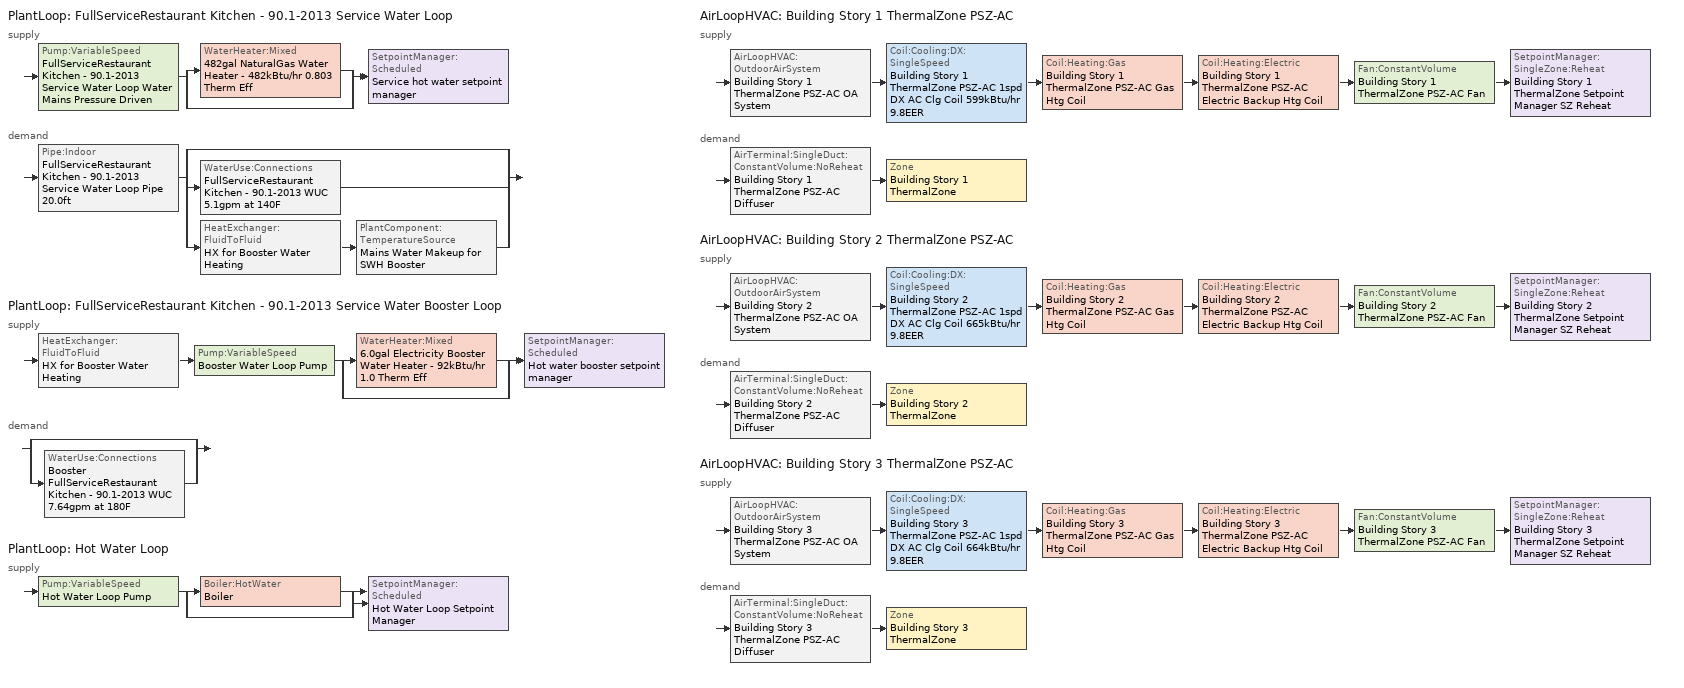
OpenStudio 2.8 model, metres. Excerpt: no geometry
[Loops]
PlantLoop 'FullServiceRestaurant Kitchen - 90.1-2013 Service Water Loop'
 supply: Pump:VariableSpeed 'FullServiceRestaurant Kitchen - 90.1-2013 Service Water Loop Water Mains Pressure Driven' > split
  | WaterHeater:Mixed '482gal NaturalGas Water Heater - 482kBtu/hr 0.803 Therm Eff'
  | bypass
  join > SetpointManager:Scheduled 'Service hot water setpoint manager'
 demand: Pipe:Indoor 'FullServiceRestaurant Kitchen - 90.1-2013 Service Water Loop Pipe 20.0ft' > split
  | bypass
  | WaterUse:Connections 'FullServiceRestaurant Kitchen - 90.1-2013 WUC 5.1gpm at 140F'
  | HeatExchanger:FluidToFluid 'HX for Booster Water Heating' > PlantComponent:TemperatureSource 'Mains Water Makeup for SWH Booster'
PlantLoop 'FullServiceRestaurant Kitchen - 90.1-2013 Service Water Booster Loop'
 supply: HeatExchanger:FluidToFluid 'HX for Booster Water Heating' > Pump:VariableSpeed 'Booster Water Loop Pump' > split
  | WaterHeater:Mixed '6.0gal Electricity Booster Water Heater - 92kBtu/hr 1.0 Therm Eff'
  | bypass
  join > SetpointManager:Scheduled 'Hot water booster setpoint manager'
 demand: split
  | bypass
  | WaterUse:Connections 'Booster FullServiceRestaurant Kitchen - 90.1-2013 WUC 7.64gpm at 180F'
PlantLoop 'Hot Water Loop'
 supply: Pump:VariableSpeed 'Hot Water Loop Pump' > split
  | Boiler:HotWater 'Boiler'
  | bypass
  join > SetpointManager:Scheduled 'Hot Water Loop Setpoint Manager'
AirLoopHVAC 'Building Story 1 ThermalZone PSZ-AC'
 supply: AirLoopHVAC:OutdoorAirSystem 'Building Story 1 ThermalZone PSZ-AC OA System' > Coil:Cooling:DX:SingleSpeed 'Building Story 1 ThermalZone PSZ-AC 1spd DX AC Clg Coil 599kBtu/hr 9.8EER' > Coil:Heating:Gas 'Building Story 1 ThermalZone PSZ-AC Gas Htg Coil' > Coil:Heating:Electric 'Building Story 1 ThermalZone PSZ-AC Electric Backup Htg Coil' > Fan:ConstantVolume 'Building Story 1 ThermalZone PSZ-AC Fan' > SetpointManager:SingleZone:Reheat 'Building Story 1 ThermalZone Setpoint Manager SZ Reheat'
 demand: AirTerminal:SingleDuct:ConstantVolume:NoReheat 'Building Story 1 ThermalZone PSZ-AC Diffuser' > Zone 'Building Story 1 ThermalZone'
AirLoopHVAC 'Building Story 2 ThermalZone PSZ-AC'
 supply: AirLoopHVAC:OutdoorAirSystem 'Building Story 2 ThermalZone PSZ-AC OA System' > Coil:Cooling:DX:SingleSpeed 'Building Story 2 ThermalZone PSZ-AC 1spd DX AC Clg Coil 665kBtu/hr 9.8EER' > Coil:Heating:Gas 'Building Story 2 ThermalZone PSZ-AC Gas Htg Coil' > Coil:Heating:Electric 'Building Story 2 ThermalZone PSZ-AC Electric Backup Htg Coil' > Fan:ConstantVolume 'Building Story 2 ThermalZone PSZ-AC Fan' > SetpointManager:SingleZone:Reheat 'Building Story 2 ThermalZone Setpoint Manager SZ Reheat'
 demand: AirTerminal:SingleDuct:ConstantVolume:NoReheat 'Building Story 2 ThermalZone PSZ-AC Diffuser' > Zone 'Building Story 2 ThermalZone'
AirLoopHVAC 'Building Story 3 ThermalZone PSZ-AC'
 supply: AirLoopHVAC:OutdoorAirSystem 'Building Story 3 ThermalZone PSZ-AC OA System' > Coil:Cooling:DX:SingleSpeed 'Building Story 3 ThermalZone PSZ-AC 1spd DX AC Clg Coil 664kBtu/hr 9.8EER' > Coil:Heating:Gas 'Building Story 3 ThermalZone PSZ-AC Gas Htg Coil' > Coil:Heating:Electric 'Building Story 3 ThermalZone PSZ-AC Electric Backup Htg Coil' > Fan:ConstantVolume 'Building Story 3 ThermalZone PSZ-AC Fan' > SetpointManager:SingleZone:Reheat 'Building Story 3 ThermalZone Setpoint Manager SZ Reheat'
 demand: AirTerminal:SingleDuct:ConstantVolume:NoReheat 'Building Story 3 ThermalZone PSZ-AC Diffuser' > Zone 'Building Story 3 ThermalZone'
[Construction]
Uninsulated copper pipe 0.75in type L: Copper pipe 0.75in type L
[Material]
Copper pipe 0.75in type L: Roughness=Smooth; Thickness {m}=0.001143; Conductivity {W/m-K}=386; Density {kg/m3}=8906.27; Specific Heat {J/kg-K}=385.1856; Thermal Absorptance=0.9; Solar Absorptance=0.7; Visible Absorptance=0.7
[WaterUse:Connections]
Name | Water Use Equipment Name 1
Booster FullServiceRestaurant Kitchen - 90.1-2013 WUC 7.64gpm at 180F | Booster FullServiceRestaurant Kitchen - 90.1-2013 Service Water Use 7.64gpm at 180F
FullServiceRestaurant Kitchen - 90.1-2013 WUC 5.1gpm at 140F | FullServiceRestaurant Kitchen - 90.1-2013 Service Water Use 5.1gpm at 140F
[WaterUse:Equipment:Definition] Sensible Fraction Schedule=Fraction Sensible - 0.2; Latent Fraction Schedule=Fraction Latent - 0.05
Name | Peak Flow Rate {m3/s} | Target Temperature Schedule
Booster FullServiceRestaurant Kitchen - 90.1-2013 Service Water Use Def 7.64gpm | 0.000482259 | Mixed Water At Faucet Temp - 180F
FullServiceRestaurant Kitchen - 90.1-2013 Service Water Use Def 5.1gpm | 0.000321506 | Mixed Water At Faucet Temp - 140F
[WaterUse:Equipment] Flow Rate Fraction Schedule=RestaurantSitDown BLDG_SWH_SCH
Name | Water Use Equipment Definition
Booster FullServiceRestaurant Kitchen - 90.1-2013 Service Water Use 7.64gpm at 180F | Booster FullServiceRestaurant Kitchen - 90.1-2013 Service Water Use Def 7.64gpm
FullServiceRestaurant Kitchen - 90.1-2013 Service Water Use 5.1gpm at 140F | FullServiceRestaurant Kitchen - 90.1-2013 Service Water Use Def 5.1gpm
[PlantLoop] Glycol Concentration=0; Plant Loop Volume {m3}=Autocalculate; Load Distribution Scheme=Optimal
FullServiceRestaurant Kitchen - 90.1-2013 Service Water Loop: Maximum Loop Temperature {C}=60; Minimum Loop Temperature {C}=10
FullServiceRestaurant Kitchen - 90.1-2013 Service Water Booster Loop: 
Hot Water Loop: Minimum Loop Temperature {C}=10; Fluid Type=Water
[Sizing:Plant] Loop Type=Heating; Sizing Option=NonCoincident; Zone Timesteps in Averaging Window=1; Coincident Sizing Factor Mode=None
Name | Design Loop Exit Temperature {C} | Loop Design Temperature Difference {deltaC}
FullServiceRestaurant Kitchen - 90.1-2013 Service Water Loop | 60 | 5
FullServiceRestaurant Kitchen - 90.1-2013 Service Water Booster Loop | 82.2222 | 5
Hot Water Loop | 82.2222 | 11.1111
[SetpointManager:Scheduled] Control Variable=Temperature
Name | Schedule | Setpoint Node or NodeList
Service hot water setpoint manager | Service Water Loop Temp - 140F | FullServiceRestaurant Kitchen - 90.1-2013 Service Water Loop Supply Outlet Node
Hot water booster setpoint manager | Service Water Booster Temp - 180.00000000000006F | FullServiceRestaurant Kitchen - 90.1-2013 Service Water Booster Loop Supply Outlet Node
Hot Water Loop Setpoint Manager | Hot Water Loop Temp - 180F | Hot Water Loop Supply Outlet Node
[Pump:VariableSpeed] Skin Loss Radiative Fraction=0.5; Design Power Sizing Method=PowerPerFlowPerPressure; Design Electric Power per Unit Flow Rate {W/(m3/s)}=348701.1; Design Shaft Power per Unit Flow Rate per Unit Head {W-s/m3-Pa}=1.28205; Design Minimum Flow Rate Fraction=0
Name | Rated Pump Head {Pa} | Motor Efficiency | Pump Control Type | Rated Power Consumption {W} | Minimum Flow Rate {m3/s}
FullServiceRestaurant Kitchen - 90.1-2013 Service Water Loop Water Mains Pressure Driven | 0.001 | 0.7 | Continuous
Booster Water Loop Pump | 0 | 1 | Continuous | 0 | 0
Hot Water Loop Pump | 179344 | 1 | Intermittent
[WaterHeater:Mixed] Deadband Temperature Difference {deltaC}=2; Heater Control Type=Cycle; Off Cycle Parasitic Fuel Consumption Rate {W}=0; Off Cycle Parasitic Heat Fraction to Tank=0; On Cycle Parasitic Fuel Consumption Rate {W}=0; On Cycle Parasitic Heat Fraction to Tank=0; Ambient Temperature Indicator=Schedule; Use Side Effectiveness=1; Source Side Effectiveness=1; Use Side Design Flow Rate {m3/s}=autosize; Source Side Design Flow Rate {m3/s}=autosize; Indirect Water Heating Recovery Time {hr}=1.5; Source Side Flow Control Mode=IndirectHeatPrimarySetpoint
Name | Tank Volume {m3} | Setpoint Temperature Schedule | Maximum Temperature Limit {C} | Heater Maximum Capacity {W} | Heater Fuel Type | Heater Thermal Efficiency | Off Cycle Parasitic Fuel Type | On Cycle Parasitic Fuel Type | Ambient Temperature Schedule | Off Cycle Loss Coefficient to Ambient Temperature {W/K} | On Cycle Loss Coefficient to Ambient Temperature {W/K}
482gal NaturalGas Water Heater - 482kBtu/hr 0.803 Therm Eff | 1.82294 | Service Water Loop Temp - 140F | 60 | 141134 | NaturalGas | 0.803077 | NaturalGas | NaturalGas | Water Heater Ambient Temp Schedule - 71.6f | 13.9586 | 13.9586
6.0gal Electricity Booster Water Heater - 92kBtu/hr 1.0 Therm Eff | 0.0227125 | Service Water Booster Temp - 180.00000000000006F | 82.2222 | 27097.7 | Electricity | 1 | Electricity | Electricity | Water Heater Ambient Temp Schedule - 71.6 | 1.59362 | 1.59362
[Pipe:Indoor]
FullServiceRestaurant Kitchen - 90.1-2013 Service Water Loop Pipe 20.0ft: Construction=Uninsulated copper pipe 0.75in type L; Environment Type=Schedule; Ambient Temperature Schedule=FullServiceRestaurant Kitchen - 90.1-2013 Service Water Loop Piping Air Temp - 70F; Ambient Air Velocity Schedule=FullServiceRestaurant Kitchen - 90.1-2013 Service Water Loop Piping Air Velocity - 0.67mph; Pipe Inside Diameter {m}=0.019939; Pipe Length {m}=6.096
[HeatExchanger:FluidToFluid]
HX for Booster Water Heating: Loop Demand Side Design Flow Rate {m3/s}=autosize; Loop Supply Side Design Flow Rate {m3/s}=autosize; Heat Exchange Model Type=Ideal; Heat Exchanger U-Factor Times Area Value {W/K}=autosize; Control Type=UncontrolledOn; Minimum Temperature Difference to Activate Heat Exchanger {deltaC}=0.01; Heat Transfer Metering End Use Type=LoopToLoop; Component Override Cooling Control Temperature Mode=Loop; Sizing Factor=1; Operation Minimum Temperature Limit {C}=0; Operation Maximum Temperature Limit {C}=100
[PlantComponent:TemperatureSource]
Mains Water Makeup for SWH Booster: Design Volume Flow Rate {m3/s}=autosize; Temperature Specification Type=Scheduled; Source Temperature {C}=8; Source Temperature Schedule=Mains Water Temperature
[Sizing:Zone] Zone Cooling Design Supply Air Temperature Input Method=SupplyAirTemperature; Zone Cooling Design Supply Air Temperature {C}=12.7778; Zone Cooling Design Supply Air Temperature Difference {deltaC}=11.11; Zone Heating Design Supply Air Temperature Input Method=SupplyAirTemperature; Zone Heating Design Supply Air Temperature {C}=50; Zone Heating Design Supply Air Temperature Difference {deltaC}=11.11; Zone Cooling Design Supply Air Humidity Ratio {kg-H2O/kg-air}=0.0085; Zone Heating Design Supply Air Humidity Ratio {kg-H2O/kg-air}=0.008; Cooling Design Air Flow Method=DesignDay; Heating Design Air Flow Method=DesignDay; Account for Dedicated Outdoor Air System=No; Dedicated Outdoor Air System Control Strategy=NeutralSupplyAir; Dedicated Outdoor Air Low Setpoint Temperature for Design {C}=autosize; Dedicated Outdoor Air High Setpoint Temperature for Design {C}=autosize
Building Story 1 ThermalZone; Building Story 2 ThermalZone; Building Story 3 ThermalZone
[Zone equipment]
Building Story 1 ThermalZone: Building Story 1 ThermalZone PSZ-AC Diffuser
Building Story 2 ThermalZone: Building Story 2 ThermalZone PSZ-AC Diffuser
Building Story 3 ThermalZone: Building Story 3 ThermalZone PSZ-AC Diffuser
[Boiler:HotWater]
Boiler: Fuel Type=NaturalGas; Nominal Thermal Efficiency=0.78; Efficiency Curve Temperature Evaluation Variable=LeavingBoiler; Design Water Outlet Temperature {C}=82.2222; Minimum Part Load Ratio=0; Maximum Part Load Ratio=1.2; Optimum Part Load Ratio=1; Water Outlet Upper Temperature Limit {C}=95; Boiler Flow Mode=LeavingSetpointModulated; Parasitic Electric Load {W}=0; Sizing Factor=1
[AirLoopHVAC] Design Supply Air Flow Rate {m3/s}=AutoSize
Name | Availability Schedule
Building Story 1 ThermalZone PSZ-AC | Building Story 1 ThermalZone PSZ-AC Occ Sch
Building Story 2 ThermalZone PSZ-AC | Building Story 2 ThermalZone PSZ-AC Occ Sch
Building Story 3 ThermalZone PSZ-AC | Building Story 3 ThermalZone PSZ-AC Occ Sch
[Sizing:System] Type of Load to Size On=Sensible; Design Outdoor Air Flow Rate {m3/s}=Autosize; Central Heating Maximum System Air Flow Ratio=1; Preheat Design Temperature {C}=7.22222; Preheat Design Humidity Ratio {kg-H2O/kg-Air}=0.008; Precool Design Temperature {C}=12.7778; Precool Design Humidity Ratio {kg-H2O/kg-Air}=0.008; Central Cooling Design Supply Air Temperature {C}=12.7778; Central Heating Design Supply Air Temperature {C}=50; Sizing Option=Coincident; 100% Outdoor Air in Cooling=No; 100% Outdoor Air in Heating=No; Central Cooling Design Supply Air Humidity Ratio {kg-H2O/kg-Air}=0.0085; Central Heating Design Supply Air Humidity Ratio {kg-H2O/kg-Air}=0.008; Cooling Design Air Flow Method=DesignDay; Cooling Design Air Flow Rate {m3/s}=0; Heating Design Air Flow Method=DesignDay; Heating Design Air Flow Rate {m3/s}=0; System Outdoor Air Method=ZoneSum; Zone Maximum Outdoor Air Fraction=1; Cooling Supply Air Flow Rate Per Floor Area {m3/s-m2}=0.00996765; Cooling Fraction of Autosized Cooling Supply Air Flow Rate=1; Cooling Supply Air Flow Rate Per Unit Cooling Capacity {m3/s-W}=3.94755e-05; Heating Supply Air Flow Rate Per Floor Area {m3/s-m2}=0.00996765; Heating Fraction of Autosized Heating Supply Air Flow Rate=1; Heating Fraction of Autosized Cooling Supply Air Flow Rate=1; Heating Supply Air Flow Rate Per Unit Heating Capacity {m3/s-W}=3.15882e-05; Cooling Design Capacity Method=CoolingDesignCapacity; Cooling Design Capacity {W}=autosize; Cooling Design Capacity Per Floor Area {W/m2}=234.7; Fraction of Autosized Cooling Design Capacity=1; Heating Design Capacity Method=HeatingDesignCapacity; Heating Design Capacity {W}=autosize; Heating Design Capacity Per Floor Area {W/m2}=157; Fraction of Autosized Heating Design Capacity=1; Central Cooling Capacity Control Method=OnOff
Building Story 1 ThermalZone PSZ-AC; Building Story 2 ThermalZone PSZ-AC; Building Story 3 ThermalZone PSZ-AC
[SetpointManager:SingleZone:Reheat] Minimum Supply Air Temperature {C}=12.7778; Maximum Supply Air Temperature {C}=50
Name | Control Zone | Setpoint Node or NodeList
Building Story 1 ThermalZone Setpoint Manager SZ Reheat | Building Story 1 ThermalZone | Building Story 1 ThermalZone PSZ-AC Supply Outlet Node
Building Story 2 ThermalZone Setpoint Manager SZ Reheat | Building Story 2 ThermalZone | Building Story 2 ThermalZone PSZ-AC Supply Outlet Node
Building Story 3 ThermalZone Setpoint Manager SZ Reheat | Building Story 3 ThermalZone | Building Story 3 ThermalZone PSZ-AC Supply Outlet Node
[Fan:ConstantVolume] Availability Schedule=Always On Discrete; Pressure Rise {Pa}=1018.77; Maximum Flow Rate {m3/s}=AutoSize; Motor In Airstream Fraction=1
Name | Fan Total Efficiency | Motor Efficiency
Building Story 1 ThermalZone PSZ-AC Fan | 0.6006 | 0.924
Building Story 2 ThermalZone PSZ-AC Fan; Building Story 3 ThermalZone PSZ-AC Fan | 0.6045 | 0.93
[Coil:Heating:Gas] Availability Schedule=Always On Discrete; Gas Burner Efficiency=0.8; Nominal Capacity {W}=AutoSize; Parasitic Electric Load {W}=0; Parasitic Gas Load {W}=0
Building Story 1 ThermalZone PSZ-AC Gas Htg Coil; Building Story 2 ThermalZone PSZ-AC Gas Htg Coil; Building Story 3 ThermalZone PSZ-AC Gas Htg Coil
[Coil:Heating:Electric] Availability Schedule=Always On Discrete; Efficiency=1
Building Story 1 ThermalZone PSZ-AC Electric Backup Htg Coil; Building Story 2 ThermalZone PSZ-AC Electric Backup Htg Coil; Building Story 3 ThermalZone PSZ-AC Electric Backup Htg Coil
[Coil:Cooling:DX:SingleSpeed] Availability Schedule=Always On Discrete; Rated Total Cooling Capacity {W}=autosize; Rated Sensible Heat Ratio=autosize; Rated COP {W/W}=3.39929; Rated Air Flow Rate {m3/s}=autosize; Rated Evaporator Fan Power Per Volume Flow Rate {W/(m3/s)}=773.3; Total Cooling Capacity Function of Temperature Curve=PSZ-AC_Unitary_PackagecoolCapFT; Total Cooling Capacity Function of Flow Fraction Curve=PSZ-AC_Unitary_PackagecoolFFF; Energy Input Ratio Function of Temperature Curve=PSZ-AC DX Unitary Package EIRFT; Energy Input Ratio Function of Flow Fraction Curve=PSZ-AC_Unitary_PackagecoolEIRFFF; Part Load Fraction Correlation Curve=PSZ-AC_Unitary_PackagecoolPLR; Condenser Type=AirCooled; Evaporative Condenser Effectiveness=0; Evaporative Condenser Air Flow Rate {m3/s}=Autosize; Evaporative Condenser Pump Rated Power Consumption {W}=Autosize; Crankcase Heater Capacity {W}=0; Maximum Outdoor Dry-Bulb Temperature for Crankcase Heater Operation {C}=0; Basin Heater Capacity {W/K}=0; Basin Heater Setpoint Temperature {C}=10
Building Story 1 ThermalZone PSZ-AC 1spd DX AC Clg Coil 599kBtu/hr 9.8EER; Building Story 2 ThermalZone PSZ-AC 1spd DX AC Clg Coil 665kBtu/hr 9.8EER; Building Story 3 ThermalZone PSZ-AC 1spd DX AC Clg Coil 664kBtu/hr 9.8EER
[Controller:OutdoorAir] Maximum Outdoor Air Flow Rate {m3/s}=Autosize; Economizer Control Type=NoEconomizer; Economizer Control Action Type=ModulateFlow; Economizer Maximum Limit Dry-Bulb Temperature {C}=28; Economizer Maximum Limit Enthalpy {J/kg}=64000; Lockout Type=NoLockout; Minimum Limit Type=FixedMinimum; High Humidity Control=No; Heat Recovery Bypass Control Type=BypassWhenWithinEconomizerLimits
Name | Minimum Outdoor Air Flow Rate {m3/s} | Minimum Outdoor Air Schedule | Controller Mechanical Ventilation
Building Story 1 ThermalZone PSZ-AC OA System Controller | autosize | Building Story 1 ThermalZone PSZ-AC Occ Sch | Controller Mechanical Ventilation 1
Building Story 2 ThermalZone PSZ-AC OA System Controller | 0 | Building Story 2 ThermalZone PSZ-AC Occ Sch | Controller Mechanical Ventilation 2
Building Story 3 ThermalZone PSZ-AC OA System Controller | 0 | Building Story 3 ThermalZone PSZ-AC Occ Sch | Controller Mechanical Ventilation 3
[Controller:MechanicalVentilation] Availability Schedule=Always On Discrete; System Outdoor Air Method=ZoneSum
Name | Demand Controlled Ventilation
Controller Mechanical Ventilation 1
Controller Mechanical Ventilation 2; Controller Mechanical Ventilation 3 | Yes
[AirLoopHVAC:OutdoorAirSystem]
Name | Controller
Building Story 1 ThermalZone PSZ-AC OA System | Building Story 1 ThermalZone PSZ-AC OA System Controller
Building Story 2 ThermalZone PSZ-AC OA System | Building Story 2 ThermalZone PSZ-AC OA System Controller
Building Story 3 ThermalZone PSZ-AC OA System | Building Story 3 ThermalZone PSZ-AC OA System Controller
[AirTerminal:SingleDuct:ConstantVolume:NoReheat] Availability Schedule=Always On Discrete; Maximum Air Flow Rate {m3/s}=AutoSize
Building Story 1 ThermalZone PSZ-AC Diffuser; Building Story 2 ThermalZone PSZ-AC Diffuser; Building Story 3 ThermalZone PSZ-AC Diffuser
[Schedule:Ruleset]
Name | Default Day Schedule | Summer Design Day Schedule | Winter Design Day Schedule
RestaurantSitDown BLDG_SWH_SCH | RestaurantSitDown BLDG_SWH_SCH Default | RestaurantSitDown BLDG_SWH_SCH Summer Design Day | RestaurantSitDown BLDG_SWH_SCH Winter Design Day
Fraction Sensible - 0.2 | Fraction Sensible - 0.2 Default
Fraction Latent - 0.05 | Fraction Latent - 0.05 Default
Mixed Water At Faucet Temp - 180F | Mixed Water At Faucet Temp - 180F Default
Mixed Water At Faucet Temp - 140F | Mixed Water At Faucet Temp - 140F Default
Service Water Loop Temp - 140F | Service Water Loop Temp - 140F Default
Water Heater Ambient Temp Schedule - 71.6f | Water Heater Ambient Temp Schedule - 71.6f Default
FullServiceRestaurant Kitchen - 90.1-2013 Service Water Loop Piping Air Temp - 70F | FullServiceRestaurant Kitchen - 90.1-2013 Service Water Loop Piping Air Temp - 70F Default
FullServiceRestaurant Kitchen - 90.1-2013 Service Water Loop Piping Air Velocity - 0.67mph | FullServiceRestaurant Kitchen - 90.1-2013 Service Water Loop Piping Air Velocity - 0.67mph Default
Service Water Booster Temp - 180.00000000000006F | Service Water Booster Temp - 180.00000000000006F Default
Water Heater Ambient Temp Schedule - 71.6 | Water Heater Ambient Temp Schedule - 71.6 Default
Hot Water Loop Temp - 180F | Hot Water Loop Temp - 180F Default
Building Story 1 ThermalZone PSZ-AC Occ Sch | Building Story 1 ThermalZone PSZ-AC Occ Sch Default | Building Story 1 ThermalZone PSZ-AC Occ Sch Summer Design Day | Building Story 1 ThermalZone PSZ-AC Occ Sch Winter Design Day
Building Story 2 ThermalZone PSZ-AC Occ Sch | Building Story 2 ThermalZone PSZ-AC Occ Sch Default | Building Story 2 ThermalZone PSZ-AC Occ Sch Summer Design Day | Building Story 2 ThermalZone PSZ-AC Occ Sch Winter Design Day
Building Story 3 ThermalZone PSZ-AC Occ Sch | Building Story 3 ThermalZone PSZ-AC Occ Sch Default | Building Story 3 ThermalZone PSZ-AC Occ Sch Summer Design Day | Building Story 3 ThermalZone PSZ-AC Occ Sch Winter Design Day
[Schedule:Day]
RestaurantSitDown BLDG_SWH_SCH Default: 1, 0, 0.25, 6, 0, 0, 10, 0, 0.15, 12, 0, 0.5, 14, 0, 0.4, 17, 0, 0.3, 18, 0, 0.4, 20, 0, 0.5, 21, 0, 0.4, 22, 0, 0.5, 23, 0, 0.4, 24, 0, 0.2
RestaurantSitDown BLDG_SWH_SCH Summer Design Day; RestaurantSitDown BLDG_SWH_SCH SmrDsn|Wkdy Day: 1, 0, 0.2, 6, 0, 0, 7, 0, 0.15, 8, 0, 0.6, 9, 0, 0.55, 10, 0, 0.45, 11, 0, 0.4, 12, 0, 0.45, 13, 0, 0.4, 14, 0, 0.35, 17, 0, 0.3, 18, 0, 0.4, 19, 0, 0.55, 20, 0, 0.6, 21, 0, 0.5, 22, 0, 0.55, 23, 0, 0.45, 24, 0, 0.25
RestaurantSitDown BLDG_SWH_SCH Winter Design Day; RestaurantSitDown BLDG_SWH_SCH WntrDsn|Sat Day: 1, 0, 0.2, 6, 0, 0, 9, 0, 0.15, 10, 0, 0.5, 11, 0, 0.45, 13, 0, 0.5, 14, 0, 0.45, 16, 0, 0.4, 17, 0, 0.35, 18, 0, 0.4, 20, 0, 0.55, 21, 0, 0.5, 22, 0, 0.55, 23, 0, 0.4, 24, 0, 0.3
Fraction Sensible - 0.2 Default: 24, 0, 0.2
Fraction Latent - 0.05 Default: 24, 0, 0.05
Mixed Water At Faucet Temp - 180F Default; Service Water Booster Temp - 180.00000000000006F Default; Hot Water Loop Temp - 180F Default: 24, 0, 82.2222
Mixed Water At Faucet Temp - 140F Default; Service Water Loop Temp - 140F Default: 24, 0, 60
Water Heater Ambient Temp Schedule - 71.6f Default; Water Heater Ambient Temp Schedule - 71.6 Default: 24, 0, 22
FullServiceRestaurant Kitchen - 90.1-2013 Service Water Loop Piping Air Temp - 70F Default: 24, 0, 21.1111
FullServiceRestaurant Kitchen - 90.1-2013 Service Water Loop Piping Air Velocity - 0.67mph Default: 24, 0, 0.3
Building Story 1 ThermalZone PSZ-AC Occ Sch Default; Building Story 2 ThermalZone PSZ-AC Occ Sch Default; Building Story 3 ThermalZone PSZ-AC Occ Sch Default: 7, 0, 0, 24, 0, 1
Building Story 1 ThermalZone PSZ-AC Occ Sch Winter Design Day; Building Story 1 ThermalZone PSZ-AC Occ Sch Summer Design Day; Building Story 2 ThermalZone PSZ-AC Occ Sch Winter Design Day; Building Story 2 ThermalZone PSZ-AC Occ Sch Summer Design Day; Building Story 3 ThermalZone PSZ-AC Occ Sch Winter Design Day; Building Story 3 ThermalZone PSZ-AC Occ Sch Summer Design Day: 24, 0, 1
[Schedule:Rule] Schedule Ruleset=RestaurantSitDown BLDG_SWH_SCH; Date Specification Type=DateRange; Start Month=1; Start Day=1; End Month=12; End Day=31
Name | Rule Order | Day Schedule | Apply Monday | Apply Tuesday | Apply Wednesday | Apply Thursday | Apply Friday | Apply Saturday
Schedule Rule 13 | 1 | RestaurantSitDown BLDG_SWH_SCH SmrDsn|Wkdy Day | Yes | Yes | Yes | Yes | Yes
Schedule Rule 14 | 0 | RestaurantSitDown BLDG_SWH_SCH WntrDsn|Sat Day |  |  |  |  |  | Yes
[Schedule:Constant]
Name | Value
Always On Discrete | 1
Mains Water Temperature | 10
[Curve:Biquadratic] Minimum Value of x=12.77778; Maximum Value of x=23.88889; Minimum Value of y=21.11111; Maximum Value of y=46.11111
Name | Coefficient1 Constant | Coefficient2 x | Coefficient3 x**2 | Coefficient4 y | Coefficient5 y**2 | Coefficient6 x*y
PSZ-AC_Unitary_PackagecoolCapFT | 0.766956 | 0.0107756 | -4.14703e-05 | 0.00134961 | -0.000261144 | 0.000457488
PSZ-AC DX Unitary Package EIRFT | 0.297145 | 0.0430933 | -0.000748766 | 0.00597727 | 0.000482112 | -0.000956448
[Curve:Quadratic]
Name | Coefficient1 Constant | Coefficient2 x | Coefficient3 x**2 | Minimum Value of x | Maximum Value of x
PSZ-AC_Unitary_PackagecoolFFF | 0.8 | 0.2 | 0 | 0.5 | 1.5
PSZ-AC_Unitary_PackagecoolEIRFFF | 1.156 | -0.1816 | 0.0256 | 0.5 | 1.5
PSZ-AC_Unitary_PackagecoolPLR | 0.75 | 0.25 | 0 | 0 | 1
